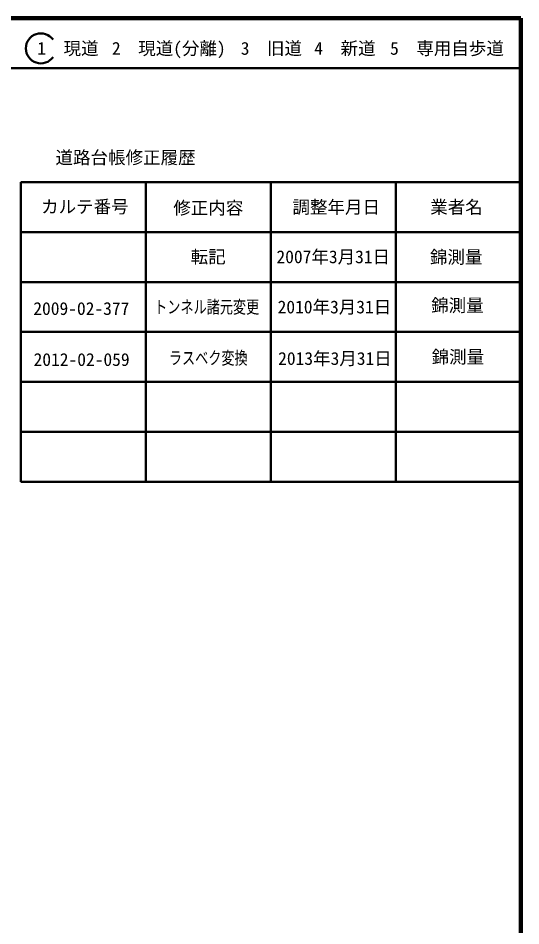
# Model space of a CAD drawing. Units: millimetres, scale not verified. Extents: x -625 to 656109, y -85041 to 274959.
# Drawn here: x 555609 to 656109, y 93316 to 274959 of the extents above; entities that cross this region are included whole.
import ezdxf
from ezdxf.enums import TextEntityAlignment as Align

# ---------------------------------------------------------------- set-up
doc = ezdxf.new("R2010")
doc.units = ezdxf.units.MM
doc.header["$LTSCALE"] = 1000
for name, color, linetype, lineweight in [('M-TTL', 2, 'Continuous', 140), ('M-TTL-FRAM', 2, 'Continuous', 50), ('M-TTL-LINE', 7, 'Continuous', 50)]:
    doc.layers.add(name, color=color, linetype=linetype, lineweight=lineweight)
doc.layers.add('M-TTL-TXT', color=7, linetype='Continuous')
doc.styles.add('ＭＳ ゴシック', font='')
doc.styles.get('ＭＳ ゴシック').set_extended_font_data('MS Gothic')

msp = doc.modelspace()

# ---------------------------------------------------------------- linework, layer by layer
at = {"layer": 'M-TTL'}
for p, q in [((656109, 274959), (16109, 274959)), ((656109, -85041), (656109, 274959))]:
    msp.add_line(p, q, dxfattribs=at)
at = {"layer": 'M-TTL-FRAM'}
for p, q in [((556109, 242155), (556109, 182155)), ((556109, 242155), (656109, 242155)), ((556109, 182155), (656109, 182155))]:
    msp.add_line(p, q, dxfattribs=at)
at = {"layer": 'M-TTL-LINE'}
for p, q in [((16109, 264959), (656109, 264959)), ((581109, 242155), (581109, 182155)), ((606109, 242155), (606109, 182155)), ((631109, 242155), (631109, 182155)), ((556109, 232155), (656109, 232155)), ((556109, 222155), (656109, 222155)), ((556109, 212155), (656109, 212155)), ((556109, 202155), (656109, 202155)), ((556109, 192155), (656109, 192155))]:
    msp.add_line(p, q, dxfattribs=at)
msp.add_arc((560140, 268917), 3000, 35.68533, 324.31467, dxfattribs=at)

# ---------------------------------------------------------------- texts
at = {"layer": 'M-TTL-TXT', "style": 'ＭＳ ゴシック'}
for s, p in [('1\u3000現道', (565557, 268917)), ('2\u3000現道(分離)', (585728, 268917)), ('3\u3000旧道', (606230, 268917)), ('4\u3000新道', (620933, 268917)), ('5\u3000専用自歩道', (641337, 268917)), ('道路台帳修正履歴', (577077, 247072)), ('カルテ番号', (568949, 237236)), ('修正内容', (593618, 236981)), ('調整年月日', (619198, 237155)), ('業者名', (643244, 237155)), ('2007年3月31日', (618609, 227204)), ('転記', (593609, 227204)), ('錦測量', (643186, 227147)), ('2009-02-377', (568236, 216846)), ('2010年3月31日', (618841, 217163)), ('錦測量', (643429, 217480)), ('2012-02-059', (568292, 206641)), ('2013年3月31日', (618946, 206856)), ('錦測量', (643523, 207178))]:
    msp.add_text(s, height=2566, dxfattribs=at).set_placement(p, align=Align.MIDDLE_CENTER)
at = {"layer": 'M-TTL-TXT', "style": 'ＭＳ ゴシック', "width": 0.75}
for s, p in [('トンネル諸元変更', (593301, 217163)), ('ラスベク変換', (593619, 206963))]:
    msp.add_text(s, height=2566, dxfattribs=at).set_placement(p, align=Align.MIDDLE_CENTER)

doc.saveas('drawing.dxf')
